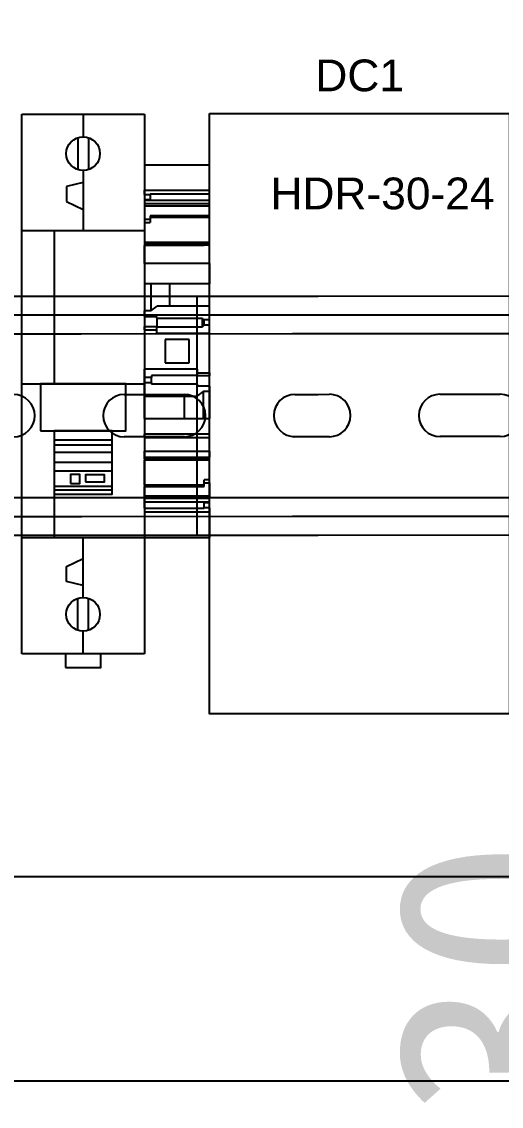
# Model space of a CAD drawing. Header units: millimetres. Extents: x -3630 to 1270, y -52213 to -49192.
# Drawn here: x -1421.4 to -1351.1, y -51789.1 to -51630.3 of the extents above; entities that cross this region are included whole.
import ezdxf

# ---------------------------------------------------------------- set-up
doc = ezdxf.new("R2010")
doc.units = ezdxf.units.MM
doc.layers.add('电箱线', color=7, linetype='Continuous', lineweight=80)
doc.styles.add('HZ', font='')
doc.styles.get("Standard").update_dxf_attribs({"font": 'arial.ttf'})
doc.styles.get('HZ').set_extended_font_data('SimSun')
doc.dimstyles.new('30', dxfattribs={"dimtxt": 30, "dimasz": 20, "dimexe": 6, "dimexo": 0, "dimgap": 6, "dimtad": 1, "dimtoh": 1, "dimdec": 1, "dimzin": 9, "dimdsep": 46, "dimtxsty": 'HZ', "dimcen": 0, "dimclrd": 1, "dimclre": 1, "dimclrt": 1, "dimadec": 0, "dimazin": 0, "dimtfac": 1, "dimtdec": 1, "dimtmove": 0, "dimatfit": 3, "dimfxl": 1, "dimlwd": -1, "dimlwe": -1, "dimarcsym": 0})

# ---------------------------------------------------------------- blocks, each defined once
blk = doc.blocks.new('C65N-1P_b9afe53b562733c67344d66d24a8d10c')
at = {"color": 2, "linetype": 'Continuous', "lineweight": 25}
for p, q in [((0, 39.5), (18, 39.5)), ((0, 22.5), (0, 39.5)), ((9, 39.5), (9, 36.19690861169511)), ((18, 39.5), (18, 22.5)), ((8.218997317007961, 36.07000226538548), (8.218997317007961, 31.39048869196813)), ((9.760421485605548, 36.0767718850957), (9.760421485605548, 31.38371907225792)), ((9, 31.26358234565851), (9, 22.5)), ((9, 29.51900140220096), (6.570888998452574, 28.91131308767217)), ((6.570888998452574, 28.91131308767217), (6.570888998452574, 26.72361036692746)), ((6.570888998452574, 26.72361036692746), (9, 25.56902735774929)), ((0, -22.5), (0, 22.5)), ((1.818989403545856e-12, 22.5), (18.00000000000182, 22.5)), ((1.818989403545856e-12, 22.5), (18.00000000000182, 22.5)), ((4.755209206421569, 22.5), (4.755209206421569, 0)), ((18, 22.5), (18, -22.5)), ((0, 0), (18.00000000000182, 0)), ((13.24479079357843, -8.210934408089088), (4.755209206421569, -8.210934408089088)), ((13.24479079357843, -8.95632244063745), (4.755209206421569, -8.95632244063745)), ((13.24479079357843, -10.04961606137658), (4.755209206421569, -10.04961606137658)), ((13.24479079357843, -11.50302357113469), (4.755209206421569, -11.50302357113469)), ((13.24479079357843, -12.78291208429437), (4.755209206421569, -12.78291208429437)), ((13.24479079357843, -15.01920012407936), (4.755209206421569, -15.01920012407936)), ((13.24479079357843, -15.56584693444893), (4.755209206421569, -15.56584693444893)), ((4.755209206421569, -16.15791853928386), (4.755209206421569, -22.5)), ((-1.818989403545856e-12, -39.5), (-1.818989403545856e-12, -22.5)), ((1.818989403545856e-12, -22.5), (18.00000000000182, -22.5)), ((0, -22.5), (18, -22.5)), ((9, -31.26358234565851), (9, -22.5)), ((17.99999999999818, -22.5), (17.99999999999818, -39.5)), ((6.570888998450755, -26.72361036692746), (8.999999999998181, -25.56902735774929)), ((6.570888998450755, -28.91131308767217), (6.570888998450755, -26.72361036692746)), ((8.999999999998181, -29.51900140220096), (6.570888998450755, -28.91131308767217)), ((8.218997317006142, -36.07000226538548), (8.218997317006142, -31.39048869196813)), ((9.760421485603729, -36.0767718850957), (9.760421485603729, -31.38371907225792)), ((8.999999999998181, -39.5), (8.999999999998181, -36.19690861169511)), ((17.99999999999818, -39.5), (-1.818989403545856e-12, -39.5))]:
    blk.add_line(p, q, dxfattribs=at)
for points in [[(2.748893099669658, -6.848128602985526), (15.25110690033034, -6.848128602985526), (15.25110690033034, 0), (2.748893099669658, 0)], [(4.755209206421569, -16.15791853928386), (13.24479079357843, -16.15791853928386), (13.24479079357843, -6.848128602985526), (4.755209206421569, -6.848128602985526)], [(7.152528662001714, -14.57189293926785), (8.495106979782577, -14.57189293926785), (8.495106979782577, -13.27985809634993), (7.152528662001714, -13.27985809634993)], [(9.366829756108928, -14.32345091877505), (12.10162283541285, -14.32345091877505), (12.10162283541285, -13.32955889466393), (9.366829756108928, -13.32955889466393)], [(6.413315600095302, -41.5), (11.58668439990106, -41.5), (11.58668439990106, -39.5), (6.413315600095302, -39.5)]]:
    blk.add_lwpolyline(points, close=True, dxfattribs=at)
for centre in [(9, 33.73024547867681), (8.999999999998181, -33.73024547867681)]:
    blk.add_circle(centre, 2.466663133018301, dxfattribs=at)
for centre in [(9, 34.73024547867681), (8.999999999998181, -33.73024547867681)]:
    blk.add_ellipse(centre, major_axis=(-0.7810026829920389, 9.564524358516954e-17), ratio=0.4054687335898435, start_param=-6.283185307179585, end_param=0, dxfattribs=at)
blk = doc.blocks.new('35mm导轨')
at = {"color": 7, "linetype": 'Continuous'}
for p, q in [((0, 0), (0, -34.02561068926661)), ((5.5, 0), (5.5, -34.27561068926661)), ((14.39999999999418, -5.399999999999636), (14.39999999999418, 0)), ((20.59999999999127, 0), (20.59999999999127, -5.399999999999636)), ((29.5, 0), (29.5, -34.27561068926661)), ((35, 0), (35, -34.52561131073162)), ((14.39999999999418, -30.39999999999964), (14.39999999999418, -21.60000000000036)), ((20.59999999999127, -21.60000000000036), (20.59999999999127, -30.39999999999964)), ((-6.214686436578631e-07, -40.02561099999912), (0, -75)), ((5.5, -40.27561068926661), (5.5, -75)), ((29.5, -40.27561068926661), (29.5, -75)), ((35, -40.52561068926661), (35, -75)), ((14.39999999999418, -55.39999999999964), (14.39999999999418, -46.60000000000036)), ((20.59999999999127, -46.60000000000036), (20.59999999999127, -55.39999999999964)), ((14.39999999999418, -75), (14.39999999999418, -71.60000000000036)), ((20.59999999999127, -71.60000000000036), (20.59999999999127, -75))]:
    blk.add_line(p, q, dxfattribs=at)
at = {"color": 2, "linetype": 'Continuous'}
for p, q in [((2.75, 0), (2.75, -34.40061131073162)), ((32.25, 0), (32.25, -34.15061131073162)), ((2.75, -40.40061131073162), (2.75, -75)), ((32.25, -40.15061131073162), (32.25, -75))]:
    blk.add_line(p, q, dxfattribs=at)
for p, q in [((0, -34.02561068926661), (-6.214686436578631e-07, -40.02561099999912)), ((5.5, -34.27561068926661), (5.5, -40.27561068926661)), ((29.5, -34.27561068926661), (29.5, -40.27561068926661)), ((35, -34.52561131073162), (35, -40.52561068926661))]:
    blk.add_line(p, q)
at = {"color": 2}
for p, q in [((2.75, -34.40061131073162), (2.75, -40.40061131073162)), ((32.25, -34.15061131073162), (32.25, -40.15061131073162))]:
    blk.add_line(p, q, dxfattribs=at)
at = {"color": 7, "linetype": 'Continuous'}
for centre, radius, start, end in [((17.5, -5.399999999999636), 3.100000000000023, 180, 0), ((17.5, -21.60000000000036), 3.099999999999909, 0, 180), ((17.5, -30.39999999999964), 3.100000000000023, 180, 0), ((17.5, -46.60000000000036), 3.099999999999909, 0, 180), ((17.5, -55.39999999999964), 3.100000000000023, 180, 0), ((17.5, -71.60000000000036), 3.099999999999909, 0, 180)]:
    blk.add_arc(centre, radius, start, end, dxfattribs=at)
blk = doc.blocks.new('CLIPFIX_35-select__2_bb72111953d41371e1bb3ac7ebdaca21')
at = {"color": 7, "linetype": 'Continuous', "lineweight": 25}
for p, q in [((-143.273107067098, 74.99999999999959), (-143.2731070670953, 65.4999999999996)), ((-139.544934370555, 74.99999999999986), (-143.273107067098, 74.99999999999959)), ((-138.9799467516003, 74.99999999999986), (-139.544934370555, 74.99999999999986)), ((-139.5449343705535, 65.49999999999986), (-139.544934370555, 74.99999999999986)), ((-138.9799467516003, 74.99999999999986), (-138.9799467515997, 66.29999999999711)), ((-138.9799467516003, 74.99999999999986), (-138.047904717491, 74.99999999999986)), ((-138.047904717491, 74.99999999999986), (-137.54395946588, 74.99999999999986)), ((-138.047904717491, 74.99999999999986), (-138.0479047174903, 65.49999999999986)), ((-137.54395946588, 65.49999999999987), (-137.54395946588, 74.99999999999986)), ((-137.54395946588, 74.99999999999986), (-137.2189543336282, 74.99999999999986)), ((-137.2189543336282, 65.49999999999987), (-137.2189543336282, 74.99999999999986)), ((-137.2189543336282, 74.99999999999986), (-135.8101222807148, 74.99999999999986)), ((-135.8101222807148, 74.99999999999986), (-135.8101222807142, 66.29999999999715)), ((-135.6015997361792, 74.99999999999986), (-135.8101222807148, 74.99999999999986)), ((-135.6015997361792, 74.99999999999986), (-131.9267611442885, 74.99999999999987)), ((-135.6015997361786, 66.2999999999973), (-135.6015997361792, 74.99999999999986)), ((-131.7421633947256, 74.99999999999987), (-131.9267611442885, 74.99999999999987)), ((-131.9267611442884, 74.19999999999679), (-131.9267611442885, 74.99999999999987)), ((-131.7421633947256, 74.99999999999987), (-131.7421633947255, 65.49999999999987)), ((-131.7421633947256, 74.99999999999987), (-131.5504124227612, 74.99999999999987)), ((-131.5504124227612, 74.19999999988777), (-131.5504124227612, 74.99999999999987)), ((-131.5504124227612, 74.99999999999987), (-130.6050969334854, 74.99999999999987)), ((-128.5896113231635, 74.99999999999987), (-130.6050969334854, 74.99999999999987)), ((-128.5896113231635, 74.99999999999987), (-128.147754074502, 74.99999999999987)), ((-128.147754074502, 65.49999999999987), (-128.147754074502, 74.99999999999987)), ((-125.8231070670854, 74.99999999999987), (-128.147754074502, 74.99999999999987)), ((-125.8231070670854, 74.99999999999987), (-125.8231070670854, 65.49999999999987)), ((-125.8231070670854, 74.99999999999987), (-122.5731070670856, 74.99999999999987)), ((-122.5731070670856, 74.99999999999987), (-122.5731070670856, 67.3584579617826)), ((-122.5731070670856, 74.99999999999987), (-120.6175934399522, 74.99999999999987)), ((-120.6175934399522, 73.99999999999662), (-120.6175934399522, 74.99999999999987)), ((-120.6175934399522, 74.99999999999987), (-119.8084256017743, 74.99999999999987)), ((-119.8084256017743, 73.99999999999662), (-119.8084256017743, 74.99999999999987)), ((-119.8084256017743, 74.99999999999987), (-118.6112521319348, 74.99999999999987)), ((-118.6112521319348, 67.29999999999666), (-118.6112521319348, 74.99999999999987)), ((-112.8231070670854, 74.99999999999987), (-118.6112521319348, 74.99999999999987)), ((-112.8231070670854, 74.99999999999987), (-112.8231070670855, 73.19999999999659)), ((-112.8231070670854, 74.99999999999987), (-112.3476339159428, 74.99999999999987)), ((-112.3476339159428, 74.99999999999987), (-112.3476339159428, 73.19999999999659)), ((-110.8731070670857, 74.99999999999987), (-112.3476339159428, 74.99999999999987)), ((-110.8731070670857, 74.99999999999987), (-110.8731070670857, 73.19999999999659)), ((-110.8731070670857, 74.99999999999987), (-110.0692594897923, 74.99999999999987)), ((-110.0692594897923, 74.08716444550144), (-110.0692594897923, 74.99999999999987)), ((-106.1231070670646, 74.99999999999987), (-110.0692594897923, 74.99999999999987)), ((-106.1231070670646, 65.49999999999987), (-106.1231070670646, 74.99999999999987)), ((-103.1231107314681, 74.99999999999987), (-106.1231070670646, 74.99999999999987)), ((-103.1231107314675, 65.49999999999987), (-103.1231107314681, 74.99999999999987)), ((-103.1231107314681, 74.99999999999987), (-100.473502925206, 74.99999999999987)), ((-100.4735029252054, 66.3000000001055), (-100.473502925206, 74.99999999999987)), ((-100.2040507395046, 74.99999999999987), (-100.473502925206, 74.99999999999987)), ((-100.0676651760673, 74.99999999999987), (-100.2040507395046, 74.99999999999987)), ((-100.2040507395046, 74.99999999999987), (-100.2040507395046, 65.49999999999987)), ((-100.0676651760667, 66.29999999999652), (-100.0676651760673, 74.99999999999987)), ((-97.11065884124004, 74.99999999999987), (-100.0676651760673, 74.99999999999987)), ((-96.68715966243721, 74.99999999999987), (-97.11065884124004, 74.99999999999987)), ((-97.11065884124004, 74.99999999999987), (-97.11065884123992, 74.19999999999604)), ((-96.68715966243704, 74.1999999999961), (-96.68715966243721, 74.99999999999987)), ((-94.72725980066127, 74.99999999999987), (-96.68715966243721, 74.99999999999987)), ((-94.72725980066127, 65.49999999999987), (-94.72725980066127, 74.99999999999987)), ((-94.40225466841326, 74.99999999999987), (-94.72725980066127, 74.99999999999987)), ((-94.40225466841326, 65.49999999999987), (-94.40225466841326, 74.99999999999987)), ((-93.89830941681493, 74.99999999999987), (-94.40225466841326, 74.99999999999987)), ((-93.89830941681429, 65.49999999999987), (-93.89830941681493, 74.99999999999987)), ((-93.81043410360205, 74.99999999999987), (-93.89830941681493, 74.99999999999987)), ((-93.810434103602, 74.19999999999615), (-93.81043410360205, 74.99999999999987)), ((-93.0439685964094, 74.99999999999987), (-93.81043410360205, 74.99999999999987)), ((-93.0439685964094, 74.99999999999987), (-93.04396859640913, 74.19999999999618)), ((-93.0439685964094, 74.99999999999987), (-92.4012797637429, 74.99999999999987)), ((-92.4012797637429, 74.99999999999987), (-92.4012797637415, 65.49999999999987)), ((-88.67310706708672, 74.99999999999987), (-92.4012797637429, 74.99999999999987)), ((-88.67310706708672, 74.99999999999987), (-88.67310706708672, 65.49999999999987)), ((-131.8785489581791, 74.19999999999675), (-131.9267611442884, 74.19999999999679)), ((-131.8785489581791, 74.19999999999675), (-131.8785489581786, 65.49999999999987)), ((-131.4727112089965, 74.19999999988777), (-131.5504124227612, 74.19999999988777)), ((-131.4727112089965, 74.19999999988777), (-131.4727112089959, 65.49999999999987)), ((-120.6175934399522, 73.99999999999662), (-120.805157874654, 73.99999999999662)), ((-120.805157874654, 67.29999999999666), (-120.805157874654, 73.99999999999662)), ((-120.6175934399522, 73.99999999999662), (-119.8084256017743, 73.99999999999662)), ((-119.5112548823106, 73.99999999999662), (-119.8084256017743, 73.99999999999662)), ((-119.5112548823106, 67.29999999999666), (-119.5112548823106, 73.99999999999662)), ((-113.3349620022361, 73.19999999999659), (-113.3349620022361, 65.49999999999987)), ((-113.3349620022361, 73.19999999999659), (-112.8231070670855, 73.19999999999659)), ((-112.8231070670855, 73.19999999999659), (-112.4349592518603, 73.19999999999659)), ((-112.4349592518603, 66.49999999999667), (-112.4349592518603, 73.19999999999659)), ((-112.3476339159428, 73.19999999999659), (-112.4349592518603, 73.19999999999659)), ((-111.1410562595168, 73.19999999999659), (-112.3476339159428, 73.19999999999659)), ((-111.1410562595168, 73.19999999999659), (-111.1410562595168, 66.49999999999667)), ((-111.1410562595168, 73.19999999999659), (-110.8731070670857, 73.19999999999659)), ((-106.1231070670646, 74.08716444550144), (-110.0692594897923, 74.08716444550144)), ((-110.0692594897923, 74.08716444550144), (-109.3731070670859, 73.1415420382173)), ((-109.3731070670857, 65.49999999999987), (-109.3731070670859, 73.1415420382173)), ((-96.68715966243704, 74.1999999999961), (-97.11065884123992, 74.19999999999604)), ((-96.34461439812992, 74.19999999999598), (-96.68715966243704, 74.1999999999961)), ((-96.34461439812992, 74.19999999999598), (-96.34461439812931, 65.49999999999987)), ((-96.1360918535777, 74.19999999999612), (-96.34461439812992, 74.19999999999598)), ((-96.13609185357727, 65.49999999999987), (-96.1360918535777, 74.19999999999612)), ((-93.04396859640913, 74.19999999999618), (-93.810434103602, 74.19999999999615)), ((-93.04396859640913, 74.19999999999618), (-92.96626738269005, 74.19999999999618)), ((-92.9662673826894, 65.49999999999987), (-92.96626738269005, 74.19999999999618)), ((-114.2481070670857, 71.99999999999662), (-117.6981070670857, 71.99999999999662)), ((-117.6981070670857, 71.99999999999662), (-117.6981070670857, 68.49999999999667)), ((-114.2481070670857, 68.49999999999667), (-114.2481070670857, 71.99999999999662)), ((-109.3731070670859, 71.28459364165543), (-106.1231070670646, 71.28459364165553)), ((-122.5731070670856, 69.21540635834438), (-125.8231070670854, 69.21540635834438)), ((-117.6981070670857, 68.49999999999667), (-114.2481070670857, 68.49999999999667)), ((-121.8769546443786, 66.41283555449169), (-122.5731070670856, 67.3584579617826)), ((-120.805157874654, 67.29999999999666), (-121.0731070670851, 67.29999999999666)), ((-121.0731070670851, 65.49999999999987), (-121.0731070670851, 67.29999999999666)), ((-120.805157874654, 67.29999999999666), (-119.5985802182281, 67.29999999999666)), ((-119.5985802182281, 65.49999999999987), (-119.5985802182281, 67.29999999999666)), ((-119.5985802182281, 67.29999999999666), (-119.5112548823106, 67.29999999999666)), ((-119.1231070670855, 67.29999999999666), (-119.5112548823106, 67.29999999999666)), ((-119.1231070670855, 67.29999999999666), (-119.1231070670855, 65.49999999999987)), ((-118.6112521319348, 67.29999999999666), (-119.1231070670855, 67.29999999999666)), ((-139.5449343705535, 65.49999999999986), (-143.2731070670953, 65.4999999999996)), ((-138.9022455378797, 65.49999999999986), (-139.5449343705535, 65.49999999999986)), ((-138.9022455378798, 66.29999999999711), (-138.9799467515997, 66.29999999999711)), ((-138.9022455378798, 66.29999999999711), (-138.1357800306897, 66.29999999999714)), ((-138.9022455378797, 65.49999999999986), (-138.9022455378798, 66.29999999999711)), ((-138.9022455378797, 65.49999999999986), (-138.1357800306897, 65.49999999999986)), ((-138.1357800306897, 66.29999999999714), (-138.1357800306897, 65.49999999999986)), ((-138.1357800306897, 65.49999999999986), (-138.0479047174903, 65.49999999999986)), ((-138.0479047174903, 65.49999999999986), (-137.54395946588, 65.49999999999987)), ((-137.2189543336282, 65.49999999999987), (-137.54395946588, 65.49999999999987)), ((-135.2590544718555, 65.49999999999986), (-137.2189543336282, 65.49999999999987)), ((-135.8101222807142, 66.29999999999715), (-135.6015997361786, 66.2999999999973)), ((-135.6015997361786, 66.2999999999973), (-135.2590544718555, 66.29999999999717)), ((-135.2590544718555, 66.29999999999717), (-134.8355552930597, 66.29999999999723)), ((-135.2590544718555, 66.29999999999717), (-135.2590544718555, 65.49999999999986)), ((-135.2590544718555, 65.49999999999986), (-134.8355552930597, 65.49999999999986)), ((-134.8355552930597, 65.49999999999986), (-134.8355552930597, 66.29999999999723)), ((-134.8355552930597, 65.49999999999986), (-131.8785489581786, 65.49999999999987)), ((-131.8785489581786, 65.49999999999987), (-131.7421633947255, 65.49999999999987)), ((-131.7421633947255, 65.49999999999987), (-131.4727112089959, 65.49999999999987)), ((-130.6050969334854, 65.49999999999987), (-131.4727112089959, 65.49999999999987)), ((-130.6050969334854, 65.49999999999987), (-128.5896113231635, 65.49999999999987)), ((-128.5896113231635, 65.49999999999987), (-128.147754074502, 65.49999999999987)), ((-128.147754074502, 65.49999999999987), (-125.8231070670854, 65.49999999999987)), ((-121.8769546443786, 66.41283555449169), (-125.8231070670854, 66.41283555449182)), ((-121.8769546443786, 65.49999999999987), (-125.8231070670854, 65.49999999999987)), ((-121.8769546443786, 65.49999999999987), (-121.8769546443786, 66.41283555449169)), ((-121.0731070670851, 65.49999999999987), (-121.8769546443786, 65.49999999999987)), ((-121.0731070670851, 65.49999999999987), (-119.5985802182281, 65.49999999999987)), ((-119.1231070670855, 65.49999999999987), (-119.5985802182281, 65.49999999999987)), ((-119.1231070670855, 65.49999999999987), (-113.3349620022361, 65.49999999999987)), ((-113.3349620022361, 65.49999999999987), (-112.1377885323966, 65.49999999999987)), ((-112.4349592518603, 66.49999999999667), (-112.3076003720902, 66.49999999999667)), ((-112.1377885323966, 66.26905989232083), (-112.3076003720902, 66.49999999999667)), ((-112.3076003720902, 66.49999999999667), (-111.2214410172461, 66.49999999999667)), ((-112.1377885323966, 65.49999999999987), (-112.1377885323966, 66.26905989232083)), ((-112.1377885323966, 66.26905989232083), (-111.3286206942185, 66.26905989232083)), ((-112.1377885323966, 65.49999999999987), (-111.3286206942185, 65.49999999999987)), ((-111.2214410172461, 66.49999999999667), (-111.3286206942185, 66.26905989232083)), ((-111.3286206942185, 66.26905989232083), (-111.3286206942185, 65.49999999999987)), ((-111.3286206942185, 65.49999999999987), (-109.3731070670857, 65.49999999999987)), ((-111.2214410172461, 66.49999999999667), (-111.1410562595168, 66.49999999999667)), ((-109.3731070670857, 65.49999999999987), (-106.1231070670646, 65.49999999999987)), ((-103.1231107314675, 65.49999999999987), (-106.1231070670646, 65.49999999999987)), ((-103.1231107314675, 65.49999999999987), (-100.3958017114417, 65.49999999999987)), ((-100.4735029252054, 66.3000000001055), (-100.3958017114417, 66.3000000001055)), ((-100.3958017114417, 66.3000000001055), (-100.3958017114417, 65.49999999999987)), ((-100.3958017114417, 65.49999999999987), (-100.2040507395046, 65.49999999999987)), ((-100.2040507395046, 65.49999999999987), (-100.019452989965, 65.49999999999987)), ((-100.0676651760667, 66.29999999999652), (-100.0194529899651, 66.29999999999646)), ((-100.0194529899651, 66.29999999999646), (-100.019452989965, 65.49999999999987)), ((-100.019452989965, 65.49999999999987), (-96.34461439812931, 65.49999999999987)), ((-96.34461439812931, 65.49999999999987), (-96.13609185357727, 65.49999999999987)), ((-96.13609185357727, 65.49999999999987), (-94.72725980066127, 65.49999999999987)), ((-94.72725980066127, 65.49999999999987), (-94.40225466841326, 65.49999999999987)), ((-94.40225466841326, 65.49999999999987), (-93.89830941681429, 65.49999999999987)), ((-93.89830941681429, 65.49999999999987), (-92.9662673826894, 65.49999999999987)), ((-92.9662673826894, 65.49999999999987), (-92.4012797637415, 65.49999999999987)), ((-92.4012797637415, 65.49999999999987), (-88.67310706708672, 65.49999999999987))]:
    blk.add_line(p, q, dxfattribs=at)
at = {"color": 2, "linetype": 'Continuous', "lineweight": 25}
for p, q in [((-130.6050969334854, 74.99999999999987), (-130.6050969334854, 65.49999999999987)), ((-128.5896113231635, 74.99999999999987), (-128.5896113231635, 65.49999999999987))]:
    blk.add_line(p, q, dxfattribs=at)
blk = doc.blocks.new('*D87')
at = {"color": 1, "transparency": 16777216}
for p, q in [((-1330.10589016224, -51735.4649434102), (-1330.10589016224, -51715.4649434102)), ((-1273.749771575364, -51755.4649434102), (-1336.10589016224, -51755.4649434102)), ((-1330.10589016224, -51755.4649434102), (-1330.10589016224, -51785.4649434102)), ((-1273.749771575364, -51785.4649434102), (-1336.10589016224, -51785.4649434102)), ((-1330.10589016224, -51805.4649434102), (-1330.10589016224, -51825.4649434102))]:
    blk.add_line(p, q, dxfattribs=at)
for points in [[(-1333.439223495573, -51735.4649434102), (-1326.772556828906, -51735.4649434102), (-1330.10589016224, -51755.4649434102)], [(-1333.439223495573, -51805.4649434102), (-1326.772556828906, -51805.4649434102), (-1330.10589016224, -51785.4649434102)]]:
    blk.add_solid(points, dxfattribs=at)
at = {"layer": 'Defpoints', "color": 0, "transparency": 16777216}
for p in [(-1273.749771575364, -51755.4649434102), (-1330.10589016224, -51785.4649434102), (-1273.749771575364, -51785.4649434102)]:
    blk.add_point(p, dxfattribs=at)
at = {"color": 1, "transparency": 16777216, "insert": (-1351.105890162254, -51770.46494341019), "char_height": 30, "attachment_point": 5, "rotation": 90, "style": 'HZ'}
blk.add_mtext('30', dxfattribs=at)
blk = doc.blocks.new('*D98')
at = {"color": 1, "transparency": 16777216}
for p, q in [((-1330.10589016224, -51574.81224654272), (-1330.10589016224, -51554.81224654272)), ((-1273.749771575364, -51594.81224654272), (-1336.10589016224, -51594.81224654272)), ((-1330.10589016224, -51594.81224654272), (-1330.10589016224, -51624.81224654272)), ((-1273.749771575364, -51624.81224654272), (-1336.10589016224, -51624.81224654272)), ((-1330.10589016224, -51644.81224654272), (-1330.10589016224, -51664.81224654272))]:
    blk.add_line(p, q, dxfattribs=at)
for points in [[(-1333.439223495573, -51574.81224654272), (-1326.772556828907, -51574.81224654272), (-1330.10589016224, -51594.81224654272)], [(-1333.439223495573, -51644.81224654272), (-1326.772556828907, -51644.81224654272), (-1330.10589016224, -51624.81224654272)]]:
    blk.add_solid(points, dxfattribs=at)
at = {"layer": 'Defpoints', "color": 0, "transparency": 16777216}
for p in [(-1273.749771575364, -51594.81224654272), (-1330.10589016224, -51624.81224654272), (-1273.749771575364, -51624.81224654272)]:
    blk.add_point(p, dxfattribs=at)
at = {"color": 1, "transparency": 16777216, "insert": (-1351.105890162254, -51609.81224654271), "char_height": 30, "attachment_point": 5, "rotation": 90, "style": 'HZ'}
blk.add_mtext('30', dxfattribs=at)

msp = doc.modelspace()

# ---------------------------------------------------------------- linework, layer by layer
msp.add_line((-1395.646551791096, -51705.46579660432), (-1395.646551791096, -51670.46579660432))
at = {"color": 7}
for p, q in [((-1518.396303276284, -51755.46494341017), (-1273.749771575363, -51755.46494341017)), ((-1273.749771575363, -51785.46494341017), (-1518.396303276284, -51785.46494341017))]:
    msp.add_line(p, q, dxfattribs=at)
at = {"linetype": 'ByBlock', "lineweight": -2}
msp.add_lwpolyline([(-1393.858578252522, -51643.70867399911), (-1349.940682755059, -51643.70867399911), (-1349.940682755059, -51731.65431277325), (-1393.858578252522, -51731.65431277325)], close=True, dxfattribs=at)

# ---------------------------------------------------------------- block references
msp.add_blockref('C65N-1P_b9afe53b562733c67344d66d24a8d10c', (-1421.358578252522, -51683.34143108343))
at = {"rotation": 90}
msp.add_blockref('CLIPFIX_35-select__2_bb72111953d41371e1bb3ac7ebdaca21', (-1328.358578252522, -51562.56832401634), dxfattribs=at)
at = {"color": 7, "rotation": 90.03069121160108}
for p in [(-1452.930644607489, -51705.4994592477), (-1381.692195303263, -51705.46129946438)]:
    msp.add_blockref('35mm导轨', p, dxfattribs=at)

# ---------------------------------------------------------------- texts
at = {"layer": '电箱线', "color": 0, "linetype": 'ByBlock', "lineweight": -3, "char_height": 4.644806420717818, "attachment_point": 5}
for s, insert in [('DC1', (-1371.864444174618, -51638.18296867156)), ('HDR-30-24', (-1368.524727425765, -51655.46980545118))]:
    msp.add_mtext(s, dxfattribs=dict(at, insert=insert))

# ---------------------------------------------------------------- dimensions: what is measured, and where the dimension line sits
for base, p1, p2, picture, middle in [((-1330.10589016224, -51624.81224654272), (-1273.749771575363, -51594.81224654269), (-1273.749771575363, -51624.81224654269), '*D98', (-1330.105890162254, -51609.81224654271)), ((-1330.10589016224, -51785.4649434102), (-1273.749771575363, -51755.46494341017), (-1273.749771575363, -51785.46494341017), '*D87', (-1330.105890162254, -51770.46494341019))]:
    dim = msp.add_linear_dim(base=base, p1=p1, p2=p2, angle=90, dimstyle='30')
    dim.commit()
    dim.dimension.update_dxf_attribs({"geometry": picture, "text_midpoint": middle, "dimtype": 160})

doc.saveas('drawing.dxf')
